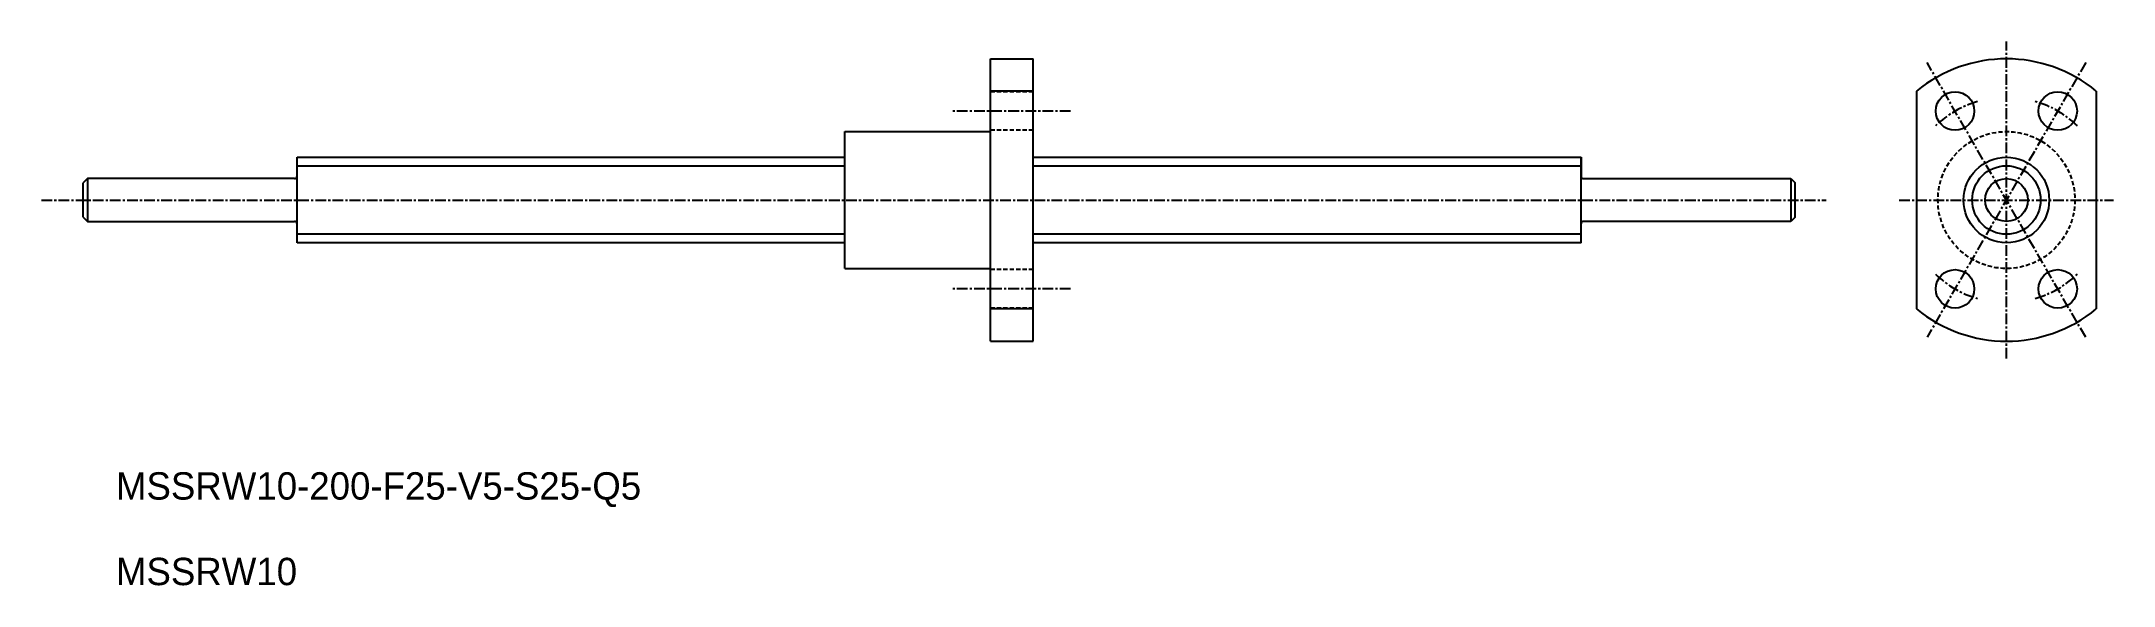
# Model space of a CAD drawing. Extents: x 82 to 324, y 195 to 259.
import ezdxf

# ---------------------------------------------------------------- set-up
doc = ezdxf.new("R2010")
doc.units = 0
doc.linetypes.add('CENTER', pattern=[2, 1.25, -0.25, 0.25, -0.25])
doc.linetypes.add('DASHED', pattern=[0.75, 0.5, -0.25])
doc.layers.get('0').update_dxf_attribs({"linetype": 'CONTINUOUS'})
doc.layers.add('CENTER', color=1, linetype='CENTER')

msp = doc.modelspace()

# ---------------------------------------------------------------- linework, layer by layer
at = {"color": 7, "linetype": 'CONTINUOUS'}
for p, q in [((192.86, 223.82), (192.86, 256.82)), ((192.86, 256.82), (197.86, 256.82)), ((197.86, 223.82), (197.86, 256.82)), ((197.86, 253.05), (192.86, 253.05)), ((301.05, 253.05), (301.05, 227.6)), ((322.05, 253.05), (322.05, 227.6)), ((175.86, 232.32), (175.86, 248.32)), ((175.86, 248.32), (192.86, 248.32)), ((111.86, 245.32), (175.86, 245.32)), ((111.86, 235.32), (111.86, 245.32)), ((197.86, 245.32), (261.86, 245.32)), ((261.86, 235.32), (261.86, 245.32)), ((261.86, 245.32), (261.86, 243.12)), ((87.36, 242.82), (86.86, 242.32)), ((86.86, 238.32), (86.86, 242.32)), ((111.56, 242.82), (87.36, 242.82)), ((87.36, 242.82), (87.36, 237.82)), ((262.16, 242.82), (286.36, 242.82)), ((286.36, 242.82), (286.86, 242.32)), ((286.36, 242.82), (286.36, 237.82)), ((286.86, 238.32), (286.86, 242.32)), ((86.86, 238.32), (87.36, 237.82)), ((87.36, 237.82), (111.56, 237.82)), ((286.36, 237.82), (262.16, 237.82)), ((286.86, 238.32), (286.36, 237.82)), ((175.86, 235.32), (111.86, 235.32)), ((261.86, 235.32), (197.86, 235.32)), ((175.86, 232.32), (192.86, 232.32)), ((197.86, 227.6), (192.86, 227.6)), ((192.86, 223.82), (197.86, 223.82))]:
    msp.add_line(p, q, dxfattribs=at)
at = {"color": 3, "linetype": 'DASHED'}
for p, q in [((197.86, 252.97), (192.86, 252.97)), ((197.86, 248.47), (192.86, 248.47)), ((197.86, 232.18), (192.86, 232.18)), ((197.86, 227.68), (192.86, 227.68))]:
    msp.add_line(p, q, dxfattribs=at)
at = {"color": 3, "linetype": 'CONTINUOUS'}
for p, q in [((111.86, 244.32), (175.86, 244.32)), ((197.86, 244.32), (261.86, 244.32)), ((175.86, 236.32), (111.86, 236.32)), ((261.86, 236.32), (197.86, 236.32))]:
    msp.add_line(p, q, dxfattribs=at)
at = {"color": 7, "linetype": 'CONTINUOUS'}
for centre, radius in [((305.55, 250.72), 2.25), ((317.55, 250.72), 2.25), ((311.55, 240.32), 5), ((311.55, 240.32), 2.5), ((305.55, 229.93), 2.25), ((317.55, 229.93), 2.25)]:
    msp.add_circle(centre, radius, dxfattribs=at)
at = {"color": 3, "linetype": 'DASHED'}
msp.add_circle((311.55, 240.32), 8, dxfattribs=at)
at = {"color": 3, "linetype": 'CONTINUOUS'}
msp.add_circle((311.55, 240.32), 4, dxfattribs=at)
at = {"color": 7, "linetype": 'CONTINUOUS'}
for centre, radius, start, end in [((311.55, 240.32), 16.5, 50.4788, 129.5212), ((111.56, 243.12), 0.3, 270, 0), ((262.16, 243.12), 0.3, 180, 270), ((111.56, 237.52), 0.3, 0, 90), ((262.16, 237.52), 0.3, 90, 180), ((311.55, 240.32), 16.5, 230.4788, 309.5212)]:
    msp.add_arc(centre, radius, start, end, dxfattribs=at)
at = {"layer": 'CENTER', "color": 1, "linetype": 'CENTER'}
for p, q in [((311.55, 221.79), (311.55, 258.86)), ((320.81, 256.38), (302.28, 224.27)), ((320.81, 224.27), (302.28, 256.38)), ((202.2, 250.72), (188.41, 250.72)), ((82, 240.32), (290.5, 240.32)), ((299.02, 240.32), (324.07, 240.32)), ((202.2, 229.93), (188.41, 229.93))]:
    msp.add_line(p, q, dxfattribs=at)
for start, end in [(106.3236, 133.6764), (46.3236, 73.6764), (226.3236, 253.6764), (286.3236, 313.6764)]:
    msp.add_arc((311.55, 240.32), 12, start, end, dxfattribs=at)

# ---------------------------------------------------------------- texts
at = {"color": 7, "linetype": 'CONTINUOUS'}
for s, p in [('MSSRW10-200-F25-V5-S25-Q5', (90.7, 205.3)), ('MSSRW10', (90.7, 195.3))]:
    msp.add_text(s, height=3.2, dxfattribs=at).set_placement(p)

doc.saveas('drawing.dxf')
